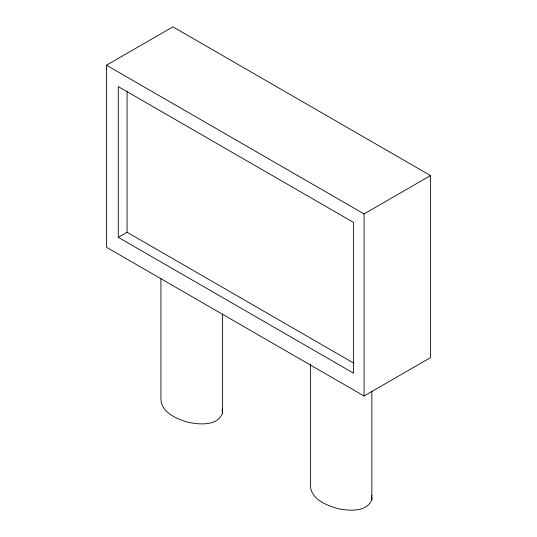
<?xml version="1.0" encoding="UTF-8"?>
<svg xmlns="http://www.w3.org/2000/svg" width="537" height="537" viewBox="0 0 537 537"><rect width="100%" height="100%" fill="white"/><g stroke="black" fill="none" stroke-linecap="round" stroke-linejoin="round"><path stroke-width="0.81" d="M222.405 313.997L222.405 413.423C217.143 426.217 199.717 424.572 188.541 422.391C177.143 419.128 161.04 412.792 160.932 398.81L160.932 278.488M371.866 391.097L371.866 499.712C366.603 512.506 349.171 510.855 337.995 508.673C326.597 505.418 310.5 499.081 310.386 485.092L310.386 363.945M106.48 65.212L172.927 26.85L430.52 175.572L430.52 357.629L364.073 395.991L106.48 247.275L106.48 65.212L364.073 213.934L430.52 175.572M118.288 237.327L353.608 373.188L353.608 222.459L118.288 86.598L118.288 237.327L127.074 232.259L353.675 363.086M371.624 495.255L371.866 499.712M222.17 408.966L222.405 413.423M364.073 213.934L364.073 395.991M127.074 91.579L127.074 232.259"/></g></svg>
